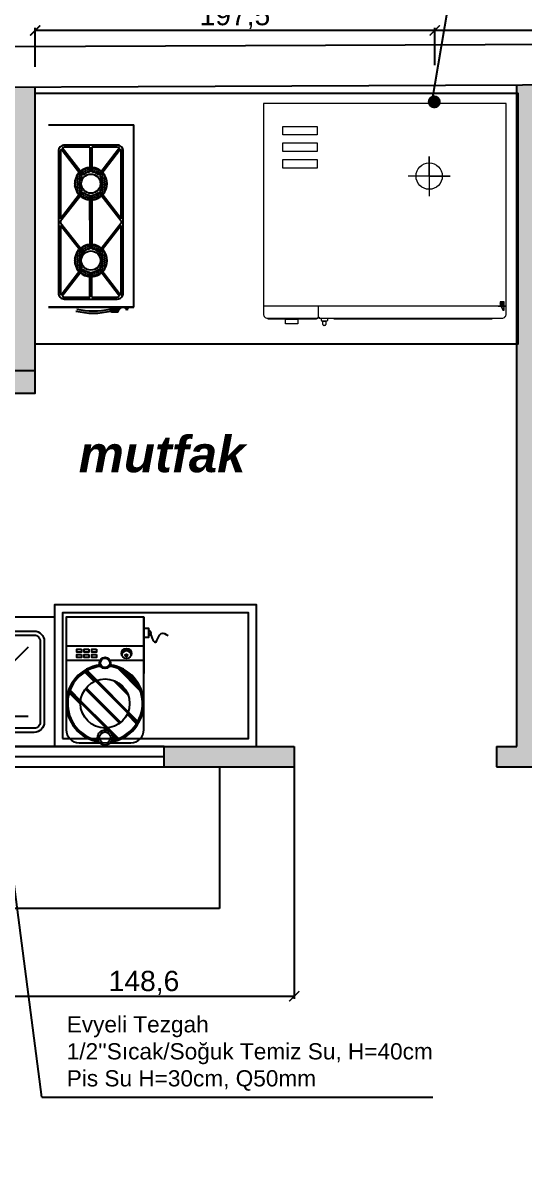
# Model space of a CAD drawing. Header units: millimetres. Extents: x -3164 to 12587, y -18082 to -16228.
# Drawn here: x 6251 to 6499, y -17082 to -16516 of the extents above; entities that cross this region are included whole.
import ezdxf

# ---------------------------------------------------------------- set-up
doc = ezdxf.new("R2010")
doc.units = ezdxf.units.MM
doc.layers.add('Mtm-Sıhhi Tesisat', color=5, linetype='Continuous')
doc.styles.add('ARIAL', font='', dxfattribs={"height": 1})
doc.styles.get("Standard").update_dxf_attribs({"font": 'arial.ttf'})
doc.styles.get('ARIAL').set_extended_font_data('Arial', bold=True)
doc.dimstyles.new('ISO-25', dxfattribs={"dimtxt": 10, "dimasz": 5, "dimexe": 1.25, "dimexo": 10, "dimtad": 1, "dimdec": 1, "dimtxsty": 'Standard', "dimblk": 'ARCHTICK', "dimcen": 2.5, "dimadec": 0, "dimazin": 0, "dimtfac": 1, "dimtdec": 1, "dimtmove": 0, "dimatfit": 3, "dimfxl": 1, "dimarcsym": 0})
pattern_1 = [(180, (2767.1381, 5097.11667), (-7e-17, -0.549926), [0.3175, -0.635]), (300, (2767.1381, 5097.11667), (0.47624989, 0.274963), [0.3175, -0.635]), (240, (2766.8206, 5097.11667), (0.47624989, -0.274963), [0.3175, -0.635])]
pattern_2 = [(180, (2767.1381, 5059.11667), (-7e-17, -0.549926), [0.3175, -0.635]), (300, (2767.1381, 5059.11667), (0.47624989, 0.274963), [0.3175, -0.635]), (240, (2766.8206, 5059.11667), (0.47624989, -0.274963), [0.3175, -0.635])]

# ---------------------------------------------------------------- blocks, each defined once
blk = doc.blocks.new('Y45Y45Y')
at = {"color": 7, "lineweight": 0}
blk.add_lwpolyline([(-1985.33, -3871.68), (-1894.83, -3871.68, 0.414214), (-1892.83, -3869.68), (-1892.83, -3765.68), (-2012.83, -3765.68), (-2012.83, -3869.68, 0.414214), (-2010.83, -3871.68), (-1985.83, -3871.68)], format="xyb", dxfattribs=at)
for points in [[(-2003.31, -3776.97), (-1986.31, -3776.97), (-1986.31, -3781.17), (-2003.31, -3781.17)], [(-2003.31, -3785.15), (-1986.31, -3785.15), (-1986.31, -3789.35), (-2003.31, -3789.35)], [(-2003.31, -3793.33), (-1986.31, -3793.33), (-1986.31, -3797.53), (-2003.31, -3797.53)], [(-2001.84, -3872.18), (-1995.84, -3872.18), (-1995.84, -3874.56), (-2001.84, -3874.56)], [(-1983.67, -3873.1), (-1981.71, -3873.1), (-1981.71, -3873.29), (-1983.67, -3873.29)]]:
    blk.add_lwpolyline(points, close=True, dxfattribs=at)
for points in [[(-1930.88, -3801.52), (-1930.88, -3791.88), (-1930.88, -3811.46)], [(-1930.73, -3801.52), (-1920.51, -3801.52), (-1941.26, -3801.52)], [(-1892.83, -3865.68), (-2012.83, -3865.68)], [(-1985.58, -3871.18), (-1985.58, -3865.68)], [(-1896.8, -3865.68), (-1896.8, -3865.68), (-1892.83, -3865.68)], [(-1894.51, -3867.68), (-1893.83, -3867.68), (-1893.83, -3863.68), (-1895.83, -3863.68), (-1895.83, -3865.08)], [(-1895.83, -3865.08), (-1894.51, -3867.68)], [(-2010.83, -3871.68), (-1985.83, -3871.68), (-1985.83, -3871.18), (-1985.33, -3871.18), (-1985.33, -3871.68)], [(-1986.51, -3871.68), (-1986.51, -3872.18), (-2010.51, -3872.18), (-2010.51, -3871.68)], [(-1984.17, -3872.85), (-1984.17, -3871.68), (-1981.22, -3871.68), (-1981.22, -3872.85)], [(-1981.47, -3873.1), (-1983.92, -3873.1)], [(-1983.38, -3874.76), (-1983.38, -3873.1), (-1982.01, -3873.1), (-1982.01, -3874.76)], [(-1982.51, -3875.26), (-1982.88, -3875.26)]]:
    blk.add_lwpolyline(points, dxfattribs=at)
at = {"color": 4, "lineweight": 0}
blk.add_lwpolyline([(-1899.83, -3871.68), (-1899.83, -3871.68), (-1899.83, -3872.18), (-1977.83, -3872.18), (-1977.83, -3871.68)], dxfattribs=at)
at = {"color": 7, "lineweight": 0}
for centre, radius in [((-1930.88, -3801.52), 6.5), ((-1895.32, -3864.19), 0.38), ((-1894.81, -3865.08), 0.38), ((-1894.35, -3864.19), 0.38), ((-1894.35, -3866.83), 0.38)]:
    blk.add_circle(centre, radius, dxfattribs=at)
for centre, radius, start, end in [((-1983.92, -3872.85), 0.25, 180, 270), ((-1982.88, -3874.76), 0.5, 180, 270), ((-1982.51, -3874.76), 0.5, 270, 0), ((-1981.47, -3872.85), 0.25, 270, 0)]:
    blk.add_arc(centre, radius, start, end, dxfattribs=at)
blk = doc.blocks.new('A$C60AE6CCA')
at = {"color": 7, "lineweight": 0}
blk.add_blockref('Y45Y45Y', (2012.83, 3875.26), dxfattribs=at)
blk = doc.blocks.new('SDFSDFSDF')
h = blk.add_hatch()
h.set_pattern_fill('NET3', scale=0.3, style=0)
h.paths.add_polyline_path([(1571.32, 2188.7, 1), (1575.32, 2188.7, 1)])
h.paths.add_polyline_path([(1573.87, 2188.7, -1), (1572.76, 2188.7, -1)], flags=16)
h.paths.add_polyline_path([(1573.62, 2188.7, 1), (1573.01, 2188.7, 1)], flags=0)
at = {"color": 7}
for points in [[(1536.32, 2146.7), (1576.32, 2146.7, 0.414214), (1581.32, 2151.7), (1581.32, 2191.7, 0.414214), (1576.32, 2196.7), (1536.32, 2196.7, 0.414214), (1531.32, 2191.7), (1531.32, 2151.7, 0.414214)], [(1536.32, 2148.7), (1576.32, 2148.7, 0.414214), (1579.32, 2151.7), (1579.32, 2191.7, 0.414214), (1576.32, 2194.7), (1536.32, 2194.7, 0.414214), (1533.32, 2191.7), (1533.32, 2151.7, 0.414214)]]:
    blk.add_lwpolyline(points, format="xyb", close=True, dxfattribs=at)
for points in [[(1569.32, 2188.7), (1539.32, 2188.7)], [(1539.32, 2154.7), (1570.49, 2185.87)], [(1573.32, 2184.7), (1573.32, 2154.7)]]:
    blk.add_lwpolyline(points, dxfattribs=at)
for radius in [3, 2.28, 2, 0.553, 0.304]:
    blk.add_circle((1573.32, 2188.7), radius, dxfattribs=at)
blk = doc.blocks.new('5555')
h = blk.add_hatch()
h.set_pattern_fill('HEX', scale=0.1, angle=180, style=0)
h.set_pattern_definition(pattern_1)
h.paths.add_polyline_path([(1492.36, 3744.12), (1493.95, 3745.65, -0.361583), (1493.95, 3753.06), (1492.36, 3754.59, 0.37286)])
h = blk.add_hatch()
h.set_pattern_fill('HEX', scale=0.1, angle=180, style=0)
h.set_pattern_definition(pattern_1)
h.paths.add_polyline_path([(1492.93, 3755.19), (1494.53, 3753.66, -0.16309), (1497.91, 3755.12), (1497.91, 3757.34, 0.174349)])
h = blk.add_hatch()
h.set_pattern_fill('HEX', scale=0.1, angle=180, style=0)
h.set_pattern_definition(pattern_1)
h.paths.add_polyline_path([(1498.91, 3755.12, -0.16309), (1502.28, 3753.66), (1503.88, 3755.19, 0.174349), (1498.91, 3757.34)])
h = blk.add_hatch()
h.set_pattern_fill('HEX', scale=0.1, angle=180, style=0)
h.set_pattern_definition(pattern_1)
h.paths.add_polyline_path([(1502.86, 3745.65), (1504.45, 3744.12, 0.37286), (1504.45, 3754.59), (1502.86, 3753.06, -0.361583)])
h = blk.add_hatch()
h.set_pattern_fill('HEX', scale=0.1, angle=180, style=0)
h.set_pattern_definition(pattern_1)
h.paths.add_polyline_path([(1497.91, 3741.37), (1497.91, 3743.59, -0.16309), (1494.53, 3745.05), (1492.93, 3743.52, 0.174349)])
h = blk.add_hatch()
h.set_pattern_fill('HEX', scale=0.1, angle=180, style=0)
h.set_pattern_definition(pattern_1)
h.paths.add_polyline_path([(1498.91, 3741.37, 0.174349), (1503.88, 3743.52), (1502.28, 3745.05, -0.16309), (1498.91, 3743.59)])
h = blk.add_hatch()
h.set_pattern_fill('HEX', scale=0.1, angle=180, style=0)
h.set_pattern_definition(pattern_2)
h.paths.add_polyline_path([(1492.93, 3717.19), (1494.53, 3715.66, -0.16309), (1497.91, 3717.12), (1497.91, 3719.34, 0.174349)])
h = blk.add_hatch()
h.set_pattern_fill('HEX', scale=0.1, angle=180, style=0)
h.set_pattern_definition(pattern_2)
h.paths.add_polyline_path([(1498.91, 3717.12, -0.16309), (1502.28, 3715.66), (1503.88, 3717.19, 0.174349), (1498.91, 3719.34)])
h = blk.add_hatch()
h.set_pattern_fill('HEX', scale=0.1, angle=180, style=0)
h.set_pattern_definition(pattern_2)
h.paths.add_polyline_path([(1492.36, 3706.12), (1493.95, 3707.65, -0.361583), (1493.95, 3715.06), (1492.36, 3716.59, 0.37286)])
h = blk.add_hatch()
h.set_pattern_fill('HEX', scale=0.1, angle=180, style=0)
h.set_pattern_definition(pattern_2)
h.paths.add_polyline_path([(1502.86, 3707.65), (1504.45, 3706.12, 0.37286), (1504.45, 3716.59), (1502.86, 3715.06, -0.361583)])
h = blk.add_hatch()
h.set_pattern_fill('HEX', scale=0.1, angle=180, style=0)
h.set_pattern_definition(pattern_2)
h.paths.add_polyline_path([(1497.91, 3703.37), (1497.91, 3705.59, -0.16309), (1494.53, 3707.05), (1492.93, 3705.52, 0.174349)])
h = blk.add_hatch()
h.set_pattern_fill('HEX', scale=0.1, angle=180, style=0)
h.set_pattern_definition(pattern_2)
h.paths.add_polyline_path([(1498.91, 3703.37, 0.174349), (1503.88, 3705.52), (1502.28, 3707.05, -0.16309), (1498.91, 3705.59)])
at = {"color": 7}
blk.add_lwpolyline([(1511.41, 3768.35), (1485.41, 3768.35, 0.414214), (1482.41, 3765.35), (1482.41, 3695.35, 0.414214), (1485.41, 3692.35), (1511.41, 3692.35, 0.414214), (1514.41, 3695.35), (1514.41, 3765.35, 0.414214)], format="xyb", close=True, dxfattribs=at)
for points in [[(1483.71, 3766.41, 0.139987), (1483.41, 3765.35), (1483.41, 3732.01)], [(1497.91, 3767.35), (1485.41, 3767.35, 0.149996), (1484.28, 3767.01)], [(1512.53, 3767.01, 0.149996), (1511.41, 3767.35), (1498.91, 3767.35)], [(1513.41, 3732.01), (1513.41, 3765.35, 0.139987), (1513.1, 3766.41, 0.139987)], [(1483.41, 3728.7), (1483.41, 3695.35, 0.139987), (1483.71, 3694.3)], [(1513.1, 3694.3, 0.139987), (1513.41, 3695.35), (1513.41, 3728.7)], [(1484.28, 3693.7, 0.149996), (1485.41, 3693.35), (1497.91, 3693.35)], [(1498.91, 3693.35), (1511.41, 3693.35, 0.149996), (1512.53, 3693.7, 0.149996)]]:
    blk.add_lwpolyline(points, format="xyb", dxfattribs=at)
for points in [[(1483.71, 3766.41), (1493.95, 3753.06)], [(1484.28, 3767.01), (1494.53, 3753.66)], [(1497.91, 3767.35), (1497.91, 3755.12)], [(1498.91, 3767.35), (1498.91, 3755.12)], [(1502.28, 3753.66), (1512.53, 3767.01)], [(1502.86, 3753.06), (1513.1, 3766.41)], [(1483.41, 3732.01), (1494.71, 3746.38)], [(1483.41, 3730.85), (1494.53, 3745.05)], [(1497.91, 3719.34), (1497.91, 3743.59)], [(1498.91, 3719.34), (1498.91, 3743.59)], [(1501.52, 3745.78), (1513.41, 3730.85)], [(1502.1, 3746.38), (1513.41, 3732.01)], [(1483.41, 3729.85), (1483.41, 3730.85)], [(1513.41, 3729.85), (1513.41, 3730.85)], [(1483.41, 3729.85), (1494.53, 3715.66)], [(1483.41, 3728.7), (1493.95, 3715.06)], [(1497.91, 3729.35), (1497.91, 3717.12)], [(1498.91, 3729.35), (1498.91, 3717.12)], [(1502.28, 3715.66), (1513.41, 3729.85)], [(1502.86, 3715.06), (1513.41, 3728.7)], [(1483.71, 3694.3), (1493.95, 3707.65)], [(1502.86, 3707.65), (1513.1, 3694.3)], [(1484.28, 3693.7), (1494.53, 3707.05)], [(1497.91, 3693.35), (1497.91, 3705.59)], [(1498.91, 3693.35), (1498.91, 3705.59)], [(1502.28, 3707.05), (1512.53, 3693.7)]]:
    blk.add_lwpolyline(points, dxfattribs=at)
for centre in [(1498.41, 3749.35), (1498.41, 3711.35)]:
    blk.add_circle(centre, 4.74, dxfattribs=at)
for centre, radius, start, end in [((1498.41, 3749.35), 8, 139.1031, 220.8969), ((1498.41, 3749.35), 5.79, 140.2417, 219.7583), ((1498.41, 3749.35), 8, 93.5833, 133.1435), ((1498.41, 3749.35), 5.79, 94.9536, 132.0049), ((1498.41, 3749.35), 8, 46.8565, 86.4167), ((1498.41, 3749.35), 5.79, 47.9951, 85.0464), ((1498.41, 3749.35), 5.79, 320.2417, 39.7583), ((1498.41, 3749.35), 8, 319.1031, 40.8969), ((1498.41, 3749.35), 8, 226.8565, 266.4167), ((1498.41, 3749.35), 5.79, 227.9951, 265.0464), ((1498.41, 3749.35), 5.79, 274.9536, 312.0049), ((1498.41, 3749.35), 8, 273.5833, 313.1435), ((1498.41, 3711.35), 8, 93.5833, 133.5232), ((1498.41, 3711.35), 8, 93.5833, 133.1435), ((1498.41, 3711.35), 8, 46.4768, 86.4167), ((1498.41, 3711.35), 8, 46.8565, 86.4167), ((1498.41, 3711.35), 8, 139.1031, 220.8969), ((1498.41, 3711.35), 8, 139.5031, 220.4849), ((1498.41, 3711.35), 5.79, 140.2417, 219.7583), ((1498.41, 3711.35), 5.79, 94.9536, 132.0049), ((1498.41, 3711.35), 5.79, 47.9951, 85.0464), ((1498.41, 3711.35), 5.79, 320.2417, 39.7583), ((1498.41, 3711.35), 8, 319.1031, 40.8969), ((1498.41, 3711.35), 8, 319.5151, 40.4969), ((1498.41, 3711.35), 8, 226.4434, 266.4167), ((1498.41, 3711.35), 8, 226.8565, 266.4167), ((1498.41, 3711.35), 5.79, 227.9951, 265.0464), ((1498.41, 3711.35), 5.79, 274.9536, 312.0049), ((1498.41, 3711.35), 8, 273.5833, 313.5566), ((1498.41, 3711.35), 8, 273.5833, 313.1435)]:
    blk.add_arc(centre, radius, start, end, dxfattribs=at)
blk = doc.blocks.new('rrrrrr')
h = blk.add_hatch()
h.set_pattern_fill('JIS_RC_10', scale=1.28, style=0)
h.set_pattern_definition([(45, (-974.141, -648.417), (-9.050967, 9.050967), []), (45, (-973.213, -648.417), (-9.050967, 9.050967), []), (45, (-972.285, -648.417), (-9.050967, 9.050967), [])])
h.paths.add_polyline_path([(3912.43, 2326.49, -0.230702), (3913.49, 2324.32, -0.230702), (3912.43, 2322.15, 0.857454), (3948.93, 2320.85, -0.526882), (3943.88, 2324.32, -0.526882), (3948.93, 2327.78, 0.857454)])
h.paths.add_polyline_path([(3942.93, 2324.32, -1), (3918.64, 2324.32, -1)], flags=16)
h = blk.add_hatch()
h.set_pattern_fill('JIS_RC_10', scale=0.64, style=0)
h.set_pattern_definition([(45, (-974.141, -648.4174), (-4.5254834, 4.5254834), []), (45, (-973.677, -648.4174), (-4.5254834, 4.5254834), []), (45, (-973.213, -648.4174), (-4.5254834, 4.5254834), [])])
h.paths.add_polyline_path([(3918.64, 2324.32, 1), (3942.93, 2324.32, 1)])
at = {"color": 7}
for points in [[(3893.77, 2343.52), (3898.03, 2343.52), (3898.03, 2346.05), (3893.77, 2346.05)], [(3915.89, 2343.52), (3888.07, 2343.52), (3888.07, 2343.52), (3915.89, 2343.52)], [(3903.98, 2320.12), (3905.48, 2320.12), (3905.48, 2317.74), (3903.98, 2317.74)], [(3906.55, 2320.12), (3908.05, 2320.12), (3908.05, 2317.74), (3906.55, 2317.74)], [(3903.98, 2316.34), (3905.48, 2316.34), (3905.48, 2313.96), (3903.98, 2313.96)], [(3903.98, 2312.68), (3905.48, 2312.68), (3905.48, 2310.3), (3903.98, 2310.3)], [(3906.55, 2316.34), (3908.05, 2316.34), (3908.05, 2313.96), (3906.55, 2313.96)], [(3906.55, 2312.68), (3908.05, 2312.68), (3908.05, 2310.3), (3906.55, 2310.3)]]:
    blk.add_lwpolyline(points, close=True, dxfattribs=at)
for points in [[(3943.75, 2343.52), (3888.07, 2343.52), (3888.07, 2305.12), (3943.75, 2305.12)], [(3902.3, 2305.12), (3902.3, 2343.52)], [(3950.15, 2327.01), (3950.15, 2337.12)], [(3950.15, 2311.52), (3950.15, 2321.63)]]:
    blk.add_lwpolyline(points, dxfattribs=at)
for points in [[(3950.15, 2327.01), (3950.15, 2337.12, 0.414214), (3943.75, 2343.52), (3909.49, 2343.52), (3909.49, 2326.78)], [(3909.49, 2321.86), (3909.49, 2305.12), (3943.75, 2305.12, 0.414214), (3950.15, 2311.52), (3950.15, 2321.63)]]:
    blk.add_lwpolyline(points, format="xyb", dxfattribs=at)
for centre, radius in [((3906.02, 2334.92), 2.49), ((3906.99, 2334.92), 0.574), ((3906.99, 2334.92), 0.419), ((3930.78, 2324.32), 12.14), ((3910.73, 2324.32), 2.76), ((3910.73, 2324.32), 2.32), ((3947.59, 2324.32), 3.72), ((3947.59, 2324.32), 2.76)]:
    blk.add_circle(centre, radius, dxfattribs=at)
for centre, radius, start, end in [((3895.9, 2346.05), 1.05, 0, 180), ((3930.78, 2324.32), 19.2, 9.0853, 172.3387), ((3930.78, 2324.32), 18.48, 10.8088, 173.2551), ((3907.04, 2334.92), 2.49, 101.8324, 258.1676), ((3907.04, 2334.92), 2.29, 90.8855, 269.1145), ((3930.78, 2324.32), 19.2, 187.6613, 350.9147), ((3930.78, 2324.32), 18.48, 186.7449, 349.1912)]:
    blk.add_arc(centre, radius, start, end, dxfattribs=at)
blk.add_spline([(3895.91, 2346.55), (3900.5, 2349.36), (3896.18, 2352.13), (3897.18, 2355.52)], degree=3, dxfattribs=at)
blk = doc.blocks.new('SEBZE PARÇALAMA SET ÜSTÜ')
at = {"color": 7}
blk.add_blockref('rrrrrr', (-3888.07, -2305.12), dxfattribs=at)
blk = doc.blocks.new('_ArchTick')
at = {"color": 0, "linetype": 'ByBlock', "const_width": 0.15}
blk.add_lwpolyline([(-0.5, -0.5), (0.5, 0.5)], dxfattribs=at)
blk = doc.blocks.new('*D180')
at = {"color": 0, "lineweight": -2, "transparency": 16777216}
for p, q in [((6454.59, -16537.33), (6454.59, -16518.87)), ((6658.44, -16536.46), (6658.44, -16518.87)), ((6658.44, -16520.12), (6454.59, -16520.12))]:
    blk.add_line(p, q, dxfattribs=at)
at = {"layer": 'Defpoints', "color": 0, "transparency": 16777216}
for p in [(6454.59, -16520.12), (6454.59, -16547.33), (6658.44, -16546.46)]:
    blk.add_point(p, dxfattribs=at)
at = {"color": 0, "lineweight": -2, "transparency": 16777216, "xscale": 5, "yscale": 5, "zscale": 5, "rotation": 180}
blk.add_blockref('_ArchTick', (6454.59, -16520.12), dxfattribs=at)
at = {"color": 0, "lineweight": -2, "transparency": 16777216, "xscale": 5, "yscale": 5, "zscale": 5}
blk.add_blockref('_ArchTick', (6658.44, -16520.12), dxfattribs=at)
at = {"color": 0, "transparency": 16777216, "insert": (6556.51, -16513.48), "char_height": 10, "attachment_point": 5}
blk.add_mtext('203,9', dxfattribs=at)
blk = doc.blocks.new('*D187')
at = {"color": 0, "lineweight": -2, "transparency": 16777216}
for p, q in [((6236.58, -16883.85), (6236.58, -16998.42)), ((6385.15, -16883.85), (6385.15, -16998.42)), ((6236.58, -16997.17), (6385.15, -16997.17))]:
    blk.add_line(p, q, dxfattribs=at)
at = {"layer": 'Defpoints', "color": 0, "transparency": 16777216}
for p in [(6236.58, -16873.85), (6385.15, -16873.85), (6385.15, -16997.17)]:
    blk.add_point(p, dxfattribs=at)
at = {"color": 0, "lineweight": -2, "transparency": 16777216, "xscale": 5, "yscale": 5, "zscale": 5, "rotation": 180}
blk.add_blockref('_ArchTick', (6236.58, -16997.17), dxfattribs=at)
at = {"color": 0, "lineweight": -2, "transparency": 16777216, "xscale": 5, "yscale": 5, "zscale": 5}
blk.add_blockref('_ArchTick', (6385.15, -16997.17), dxfattribs=at)
at = {"color": 0, "transparency": 16777216, "insert": (6310.87, -16990.53), "char_height": 10, "attachment_point": 5}
blk.add_mtext('148,6', dxfattribs=at)
blk = doc.blocks.new('*D196')
at = {"color": 0, "lineweight": -2, "transparency": 16777216}
for p, q in [((6257.08, -16538.17), (6257.08, -16518.87)), ((6454.59, -16537.33), (6454.59, -16518.87)), ((6454.59, -16520.12), (6257.08, -16520.12))]:
    blk.add_line(p, q, dxfattribs=at)
at = {"layer": 'Defpoints', "color": 0, "transparency": 16777216}
for p in [(6257.08, -16520.12), (6454.59, -16547.33), (6257.08, -16548.17)]:
    blk.add_point(p, dxfattribs=at)
at = {"color": 0, "lineweight": -2, "transparency": 16777216, "xscale": 5, "yscale": 5, "zscale": 5, "rotation": 180}
blk.add_blockref('_ArchTick', (6257.08, -16520.12), dxfattribs=at)
at = {"color": 0, "lineweight": -2, "transparency": 16777216, "xscale": 5, "yscale": 5, "zscale": 5}
blk.add_blockref('_ArchTick', (6454.59, -16520.12), dxfattribs=at)
at = {"color": 0, "transparency": 16777216, "insert": (6355.83, -16513.48), "char_height": 10, "attachment_point": 5}
blk.add_mtext('197,5', dxfattribs=at)

msp = doc.modelspace()

# ---------------------------------------------------------------- hatches: boundary and pattern name
h = msp.add_hatch(color=256)
h.dxf.hatch_style = 1
h.paths.add_polyline_path([(5752.42, -16550.25), (5766.42, -16550.25), (5766.42, -16539.25), (5752.42, -16539.25)])
h.paths.add_polyline_path([(5545.54, -16653.04), (5559.11, -16656.47), (5561.81, -16645.81), (5548.24, -16642.38)])
h.paths.add_polyline_path([(6243.08, -16699.21), (6257.08, -16699.21), (6257.08, -16688.21), (6243.08, -16688.21)])
h.paths.add_polyline_path([(6592.08, -16699.21), (6606.08, -16699.21), (6606.08, -16688.21), (6592.08, -16688.21)])
h.paths.add_polyline_path([(7742.08, -16700.21), (7756.08, -16700.21), (7756.08, -16689.21), (7742.08, -16689.21)])
h.paths.add_polyline_path([(8154.08, -16707.21), (8168.08, -16707.21), (8168.08, -16696.21), (8154.08, -16696.21)])
h.paths.add_polyline_path([(8154.08, -17581.21), (8168.08, -17581.21), (8168.08, -17570.21), (8154.08, -17570.21)])
h.paths.add_polyline_path([(7704.08, -17581.21), (7718.08, -17581.21), (7718.08, -17570.21), (7704.08, -17570.21)])
h.paths.add_polyline_path([(7307.08, -17581.21), (7321.08, -17581.21), (7321.08, -17570.21), (7307.08, -17570.21)])
h.paths.add_polyline_path([(6955.08, -17581.21), (6969.08, -17581.21), (6969.08, -17570.21), (6955.08, -17570.21)])
h.paths.add_polyline_path([(6592.08, -17581.21), (6606.08, -17581.21), (6606.08, -17570.21), (6592.08, -17570.21)])
h.paths.add_polyline_path([(6243.08, -17581.21), (6257.08, -17581.21), (6257.08, -17570.21), (6243.08, -17570.21)])
h = msp.add_hatch(color=256)
h.dxf.hatch_style = 1
h.paths.add_polyline_path([(6495.15, -16873.85), (6485.15, -16873.85), (6485.15, -16883.85), (6495.15, -16883.85), (6505.15, -16883.85), (6575.15, -16883.85), (6575.15, -16873.85), (6505.15, -16873.85), (6505.15, -16748.85), (6606.08, -16748.85), (6606.08, -16699.21), (6596.08, -16699.21), (6596.08, -16738.85), (6505.15, -16738.85), (6505.15, -16547.11), (6495.15, -16547.16)])
h.paths.add_polyline_path([(6320.77, -16883.85), (6385.15, -16883.85), (6385.15, -16873.85), (6320.77, -16873.85)])
h.paths.add_polyline_path([(6243.08, -16688.21), (6257.08, -16688.21), (6257.08, -16548.17), (6243.08, -16548.23)])
h.paths.add_polyline_path([(5885.15, -16933.85), (5810.15, -16933.85), (5810.15, -16943.85), (5895.15, -16943.85), (5895.15, -16883.85), (6020.77, -16883.85), (6020.77, -16873.85), (5895.15, -16873.85), (5895.15, -16549.7), (5885.15, -16549.75)])
h.paths.add_polyline_path([(5698.15, -16976.69), (5698.15, -17051.82), (5708.15, -17051.82), (5708.15, -16969), (5714.83, -16943.85), (5719.83, -16943.85), (5719.83, -16933.85), (5707.14, -16933.85), (5698.48, -16966.43), (5494.41, -16912.18), (5491.84, -16921.85)])
h.paths.add_polyline_path([(5621.66, -17266), (5568.45, -17476.29), (5578.15, -17478.75), (5618.24, -17320.28), (5644.42, -17326.9), (5646.87, -17317.21), (5620.7, -17310.59), (5631.36, -17268.46), (5658.34, -17161.82), (5708.15, -17161.82), (5708.15, -17151.82), (5708.15, -17141.82), (5698.15, -17141.82), (5698.15, -17151.82), (5650.56, -17151.82)])
h.paths.add_polyline_path([(5816.01, -17370.32), (5777.13, -17523.98), (5778.03, -17523.98), (5778.03, -17534.98), (5774.35, -17534.98), (5768.17, -17559.39), (5777.86, -17561.85), (5828.16, -17363.08), (5801.98, -17356.46), (5799.53, -17366.15)])
h.paths.add_polyline_path([(5463.18, -17460.21), (5465.63, -17450.51), (5364.59, -17425.22), (5362.14, -17434.92)])
h.paths.add_polyline_path([(5540.79, -17479.63), (5550.49, -17482.06), (5552.94, -17472.37), (5543.24, -17469.94)])
for points in [[(6294.54, -16658.73, -0.155364), (6294.36, -16658.15), (6294.36, -16658.13), (6293.97, -16657.77, -0.111887), (6277.75, -16657.77), (6277.36, -16658.13), (6277.36, -16658.15, -0.155364), (6277.17, -16658.73, 0.120036)], [(6295.86, -16657.31), (6295.77, -16657.31, -0.009581), (6294.41, -16657.67), (6295.86, -16657.67)], [(6300.36, -16656.79), (6298.86, -16656.79), (6298.86, -16657.31), (6296.86, -16657.31), (6296.86, -16657.67), (6298.11, -16657.67, 0.016431)]]:
    msp.add_hatch(color=7).paths.add_polyline_path(points)
at = {"layer": 'Mtm-Sıhhi Tesisat'}
msp.add_hatch(color=140, dxfattribs=at).paths.add_polyline_path([(6454.39, -16552.17, 1), (6454.39, -16558.61, 1)])

# ---------------------------------------------------------------- linework, layer by layer
for p, q in [((6495.15, -16873.85), (6495.15, -16547.16)), ((6257.08, -16688.21), (6257.08, -16548.17)), ((6263.59, -16566.79), (6305.86, -16566.79)), ((5895.15, -16873.85), (6385.15, -16873.85)), ((6385.15, -16873.85), (6385.15, -16883.85)), ((6485.15, -16873.85), (6495.15, -16873.85)), ((6485.15, -16873.85), (6485.15, -16883.85)), ((5895.15, -16883.85), (6385.15, -16883.85)), ((6485.15, -16883.85), (6495.15, -16883.85)), ((6495.15, -16883.85), (6505.15, -16883.85))]:
    msp.add_line(p, q)
at = {"color": 7}
for p, q in [((6305.86, -16656.79), (6305.86, -16566.79)), ((6263.59, -16656.79), (6305.86, -16656.79)), ((6305.86, -16656.79), (6263.59, -16656.79))]:
    msp.add_line(p, q, dxfattribs=at)
at = {"color": 5}
msp.add_line((6320.77, -16878.85), (6020.77, -16878.85), dxfattribs=at)
for points in [[(5755.46, -17691.15), (7096.68, -17758.97), (8313.22, -17723.82), (8328.07, -16543.63), (7608.33, -16520.21), (6953.96, -16525.21), (5570.21, -16531.08), (5282.72, -17667.24), (5303.09, -17668.27)], [(5756.47, -17671.17), (7096.9, -17738.95), (8293.46, -17704.38), (8307.83, -16562.99), (7608.08, -16540.21), (6954.08, -16545.21), (5585.8, -16551.02), (5494.41, -16912.18)], [(6495.15, -16873.85), (6495.15, -16738.85)]]:
    msp.add_lwpolyline(points)
at = {"color": 1}
msp.add_lwpolyline([(6257.09, -16551.02), (6495.74, -16551.02), (6495.74, -16675.02), (6257.62, -16675.02)], dxfattribs=at)
at = {"color": 7}
for points in [[(6293.86, -16657.31), (6298.86, -16657.31), (6298.86, -16656.79), (6293.86, -16656.79)], [(6303.25, -16656.79), (6301.48, -16656.79), (6301.48, -16657.06), (6303.25, -16657.06)]]:
    msp.add_lwpolyline(points, close=True, dxfattribs=at)
msp.add_lwpolyline([(6293.86, -16657.67), (6294.36, -16658.13), (6294.36, -16658.15, 0.414214), (6295.36, -16659.15), (6297.36, -16659.15, 0.414214), (6298.36, -16658.15), (6298.36, -16658.13), (6298.86, -16657.67)], format="xyb", dxfattribs=at)
for points in [[(6293.86, -16657.67), (6295.86, -16657.67)], [(6294.5, -16657.92), (6298.22, -16657.92)], [(6294.61, -16658.16), (6298.11, -16658.16)], [(6294.65, -16658.39), (6298.07, -16658.39)], [(6294.77, -16658.62), (6297.94, -16658.62)], [(6295.12, -16658.87), (6297.59, -16658.87)], [(6295.86, -16657.31), (6295.86, -16657.67)], [(6296.86, -16657.31), (6296.86, -16657.67)], [(6296.86, -16657.67), (6298.86, -16657.67)], [(6302.24, -16657.37), (6301.9, -16657.37), (6301.9, -16657.86)], [(6301.93, -16657.17), (6301.93, -16657.06), (6302.79, -16657.06), (6302.79, -16657.17), (6302.49, -16657.17)], [(6302.24, -16657.17), (6301.93, -16657.17)], [(6302.49, -16657.06), (6302.24, -16657.06)], [(6302.24, -16657.17), (6302.24, -16657.37)], [(6302.49, -16657.37), (6302.49, -16657.17)], [(6302.83, -16657.86), (6302.83, -16657.37), (6302.49, -16657.37)]]:
    msp.add_lwpolyline(points, dxfattribs=at)
for points in [[(6243.08, -16699.21), (6257.08, -16699.21), (6257.08, -16688.21), (6243.08, -16688.21)], [(6266.58, -16873.85), (6206.58, -16873.85), (6206.58, -16809.77), (6266.58, -16809.77)], [(6348.28, -16953.85), (6198.28, -16953.85), (6198.28, -16883.85), (6348.28, -16883.85)]]:
    msp.add_lwpolyline(points, close=True)
at = {"color": 1}
for points in [[(6266.58, -16873.85), (6366.58, -16873.85), (6366.58, -16803.85), (6266.58, -16803.85)], [(6270.58, -16869.85), (6362.58, -16869.85), (6362.58, -16807.85), (6270.58, -16807.85)]]:
    msp.add_lwpolyline(points, close=True, dxfattribs=at)
at = {"color": 5}
msp.add_lwpolyline([(6320.77, -16873.85), (6020.77, -16873.85), (6020.77, -16883.85), (6320.77, -16883.85)], close=True, dxfattribs=at)
at = {"color": 7}
for centre, radius, start, end in [((6285.86, -16623.08), 36.69, 256.3104, 283.6896), ((6285.86, -16621.98), 36.69, 257.2318, 282.7682), ((6285.86, -16621.98), 36.69, 283.4702, 285.6659), ((6285.86, -16623.08), 36.69, 289.5105, 293.2758), ((6302.36, -16657.1), 0.893, 238.5583, 301.4417)]:
    msp.add_arc(centre, radius, start, end, dxfattribs=at)
at = {"layer": 'Mtm-Sıhhi Tesisat', "color": 140}
msp.add_lwpolyline([(6464.32, -16488.97), (6453.1, -16556.22)], dxfattribs=at)
at = {"layer": 'Mtm-Sıhhi Tesisat', "color": 140, "elevation": -6.39}
for points in [[(6260.4, -17046.92), (6237.21, -16869.44)], [(6260.4, -17046.92), (6453.67, -17046.92)]]:
    msp.add_lwpolyline(points, dxfattribs=at)

# ---------------------------------------------------------------- block references
msp.add_blockref('A$C60AE6CCA', (6369.92, -16665.81))
at = {"color": 7, "rotation": 180}
msp.add_blockref('5555', (7783.03, -12884.43), dxfattribs=at)
at = {"rotation": 270}
msp.add_blockref('SEBZE PARÇALAMA SET ÜSTÜ', (6272.42, -16809.85), dxfattribs=at)
at = {"color": 7, "xscale": -1, "rotation": 90}
msp.add_blockref('SDFSDFSDF', (8408.28, -15285.49), dxfattribs=at)

# ---------------------------------------------------------------- texts
at = {"ltscale": 3, "insert": (6062.77, -16720.34), "char_height": 18, "width": 514.6356, "attachment_point": 1, "style": 'ARIAL'}
msp.add_mtext('\\pi215.81714;{\\fArial|b1|i1|c162|p34;mutfak}', dxfattribs=at)
at = {"layer": 'Mtm-Sıhhi Tesisat', "color": 140, "insert": (6272.68, -17007.02), "char_height": 8, "width": 3007.9961, "attachment_point": 1}
msp.add_mtext("Evyeli Tezgah \\P1/2''Sıcak/Soğuk Temiz Su, H=40cm\\PPis Su H=30cm, Q50mm", dxfattribs=at)

# ---------------------------------------------------------------- dimensions: what is measured, and where the dimension line sits
for base, p1, p2, picture, middle in [((6257.08, -16520.12), (6454.59, -16547.33), (6257.08, -16548.17), '*D196', (6355.83, -16513.48)), ((6454.5868, -16520.1188), (6658.4395, -16546.4636), (6454.5868, -16547.3287), '*D180', (6556.5131, -16513.4843)), ((6385.15, -16997.17), (6236.58, -16873.85), (6385.15, -16873.85), '*D187', (6310.87, -16990.53))]:
    dim = msp.add_linear_dim(base=base, p1=p1, p2=p2, dimstyle='ISO-25', override={"dimtmove": 1})
    dim.commit()
    dim.dimension.update_dxf_attribs({"geometry": picture, "text_midpoint": middle})

doc.saveas('drawing.dxf')
